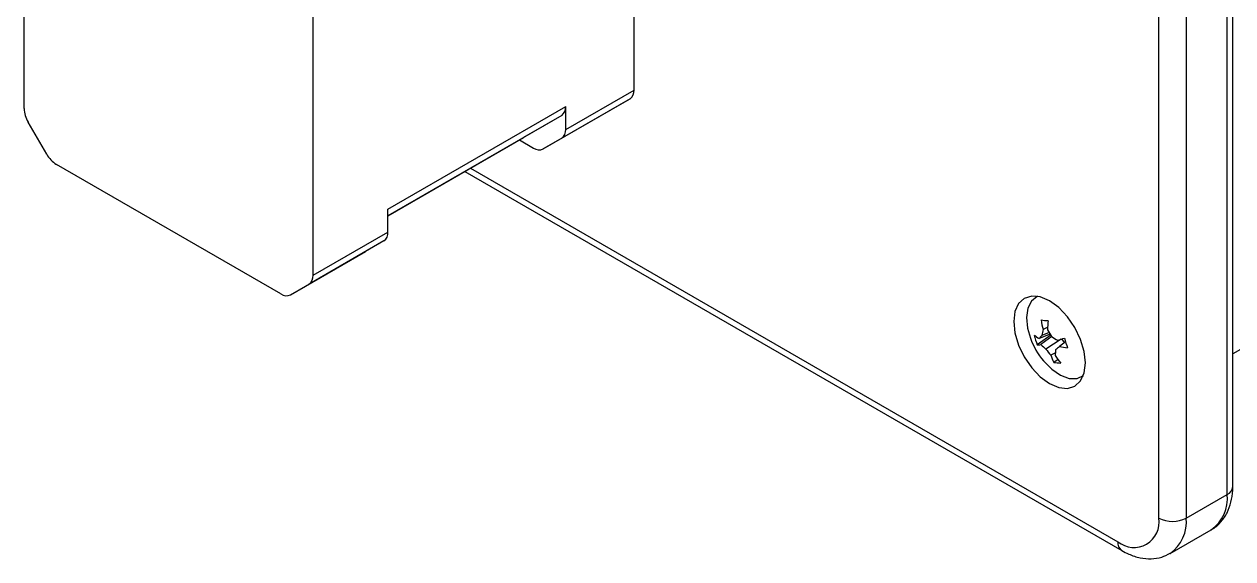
# Model space of a CAD drawing. Header units: millimetres. Extents: x 147 to 1155, y 137 to 770.
# Drawn here: x 571.2 to 696.3, y 136.7 to 192.1 of the extents above; entities that cross this region are included whole.
import ezdxf

# ---------------------------------------------------------------- set-up
doc = ezdxf.new("R2010")
doc.units = ezdxf.units.MM
doc.layers.add('CHEIA', color=7, linetype='Continuous')

msp = doc.modelspace()

# ---------------------------------------------------------------- linework, layer by layer
at = {"layer": 'CHEIA', "color": 3}
for p, q in [((696.323, 144.204), (696.323, 221.955)), ((695.738, 143.388), (695.738, 221.139)), ((688.667, 140.938), (688.667, 218.689)), ((691.495, 218.689), (691.495, 140.938)), ((634.325, 185.266), (634.325, 212.101)), ((571.181, 183.347), (571.181, 210.183)), ((601.091, 166.08), (601.091, 192.916)), ((627.254, 181.184), (634.325, 185.266)), ((633.911, 184.35), (626.84, 180.268)), ((631.99, 183.24), (633.911, 184.35)), ((608.841, 172.922), (627.254, 183.552)), ((624.919, 179.158), (631.99, 183.24)), ((627.254, 181.184), (627.254, 183.552)), ((573.517, 178.625), (571.595, 181.953)), ((626.84, 182.636), (608.841, 172.245)), ((626.84, 182.636), (622.868, 180.342)), ((608.841, 172.245), (622.868, 180.342)), ((626.84, 180.268), (624.919, 179.158)), ((622.454, 180.103), (623.919, 179.257)), ((597.756, 164.154), (574.517, 177.569)), ((616.81, 176.845), (684.838, 137.573)), ((617.396, 177.183), (684.424, 138.488)), ((728.194, 176.332), (696.323, 157.933)), ((608.841, 170.554), (608.841, 172.922)), ((601.091, 166.08), (608.841, 170.554)), ((608.427, 169.638), (600.677, 165.164)), ((608.427, 169.638), (606.506, 168.529)), ((598.756, 164.055), (606.506, 168.529)), ((598.756, 164.055), (600.677, 165.164)), ((676.096, 163.905), (675.942, 163.816)), ((677.153, 160.713), (676.686, 160.482)), ((677.476, 159.869), (676.067, 158.87)), ((677.395, 160.001), (676.259, 159.538)), ((677.573, 159.731), (676.45, 158.898)), ((677.301, 160.159), (676.556, 159.841)), ((678.56, 159.468), (676.971, 158.447)), ((679.009, 159.201), (678.367, 158.709)), ((678.882, 159.104), (678.62, 159.487)), ((677.949, 158.06), (677.481, 157.809)), ((678.225, 157.357), (677.775, 157.067)), ((680.691, 155.589), (680.846, 155.678)), ((691.495, 140.938), (695.738, 143.388)), ((689.838, 137.276), (694.08, 139.725))]:
    msp.add_line(p, q, dxfattribs=at)
at = {"layer": 'CHEIA', "color": 3, "flags": 128}
for points in [[(681.065, 157.003), (680.939, 158.186), (680.568, 159.434), (679.978, 160.662), (679.209, 161.787), (678.314, 162.732), (677.353, 163.433), (676.392, 163.842), (675.497, 163.93), (674.728, 163.693), (674.138, 163.146), (673.767, 162.326), (673.641, 161.289), (673.767, 160.107), (674.138, 158.859), (674.728, 157.63), (675.497, 156.505), (676.392, 155.56), (677.353, 154.859), (678.314, 154.451), (679.209, 154.362), (679.978, 154.6), (680.568, 155.147), (680.939, 155.967), (681.065, 157.003)], [(676.114, 163.902), (676.065, 163.881), (675.476, 163.412), (675.098, 162.669), (674.958, 161.706), (675.068, 160.594), (675.362, 159.563)], [(676.719, 157.214), (676.722, 157.21), (677.578, 156.345), (678.49, 155.729), (679.388, 155.408), (680.207, 155.405), (680.852, 155.695)]]:
    msp.add_lwpolyline(points, dxfattribs=at)
at = {"layer": 'CHEIA', "color": 3}
for centre, radius, start, end in [((633.324, 185.167), 1.006, 305.69794, 5.62042), ((574.065, 183.446), 2.886, 181.95649, 211.14376), ((626.253, 183.453), 1.006, 305.69799, 5.62037), ((626.253, 181.085), 1.006, 305.69794, 5.62042), ((624.504, 180.075), 1.006, 234.38188, 294.31396), ((576.044, 180.017), 2.885, 208.85561, 238.0453), ((607.84, 170.455), 1.006, 305.69794, 5.62042), ((600.09, 165.982), 1.006, 305.69794, 5.62042), ((598.341, 164.971), 1.006, 234.38188, 294.31396), ((677.702, 170.215), 8.847, 261.99846, 266.75836), ((685.554, 162.959), 9.208, 189.40772, 195.60389), ((683.837, 158.702), 7.369, 166.02237, 171.11318), ((688.69, 160.218), 11.547, 174.21672, 178.91472), ((686.218, 165.337), 10.311, 208.3685, 212.85558), ((682.868, 162.33), 8, 200.23415, 219.76047), ((678.483, 163.197), 4.282, 230.58217, 238.71981), ((683.844, 161.738), 8.289, 192.88657, 200.24314), ((681.179, 155.015), 6.683, 133.76876, 137.40911), ((683.174, 167.914), 9.916, 235.48948, 239.73576), ((659.841, 218.981), 62.388, 287.09099, 287.79732), ((688.38, 161.841), 9.736, 193.43337, 199.69589), ((676.074, 161.402), 2.533, 269.83072, 278.52059), ((681.14, 163.796), 6.782, 226.23945, 232.0646), ((684.389, 163.86), 9.183, 216.11896, 221.21583), ((682.972, 159.557), 5.763, 197.65381, 205.59903), ((684.669, 157.704), 6.729, 174.50743, 179.4915), ((685.832, 162.984), 9.462, 213.48271, 219.26881), ((710.919, 122.533), 48.666, 131.98219, 132.61279), ((680.422, 167.907), 9.425, 257.40757, 262.63527), ((678.725, 162.962), 5.971, 260.85104, 267.90602), ((695.323, 144.304), 1.006, 294.37417, 354.3056), ((691.818, 142.955), 3.944, 305.01428, 6.29799), ((686.08, 140.519), 2.62, 230.79678, 9.21404), ((690.081, 143.668), 3.074, 242.60955, 297.39045), ((687.489, 140.544), 4.025, 305.73417, 5.61732), ((685.383, 138.371), 0.966, 172.99485, 235.70833)]:
    msp.add_arc(centre, radius, start, end, dxfattribs=at)
for points, knots in [([(694.065, 139.747), (694.134, 139.777), (694.547, 139.957), (695.14, 140.557), (695.776, 141.481), (696.174, 142.586), (696.313, 143.517), (696.321, 144.077), (696.323, 144.204)], [0, 0, 0, 0, 0.0441016, 0.2624099, 0.4771994, 0.6978566, 0.9312414, 1, 1, 1, 1]), ([(684.838, 137.573), (685.072, 137.448), (685.688, 137.117), (686.71, 136.791), (687.867, 136.687), (688.939, 136.829), (689.543, 137.149), (689.826, 137.299)], [0, 0, 0, 0, 0.1438255, 0.379619, 0.6019723, 0.8140719, 1, 1, 1, 1])]:
    msp.add_open_spline(points, degree=3, knots=knots, dxfattribs=at)

doc.saveas('drawing.dxf')
